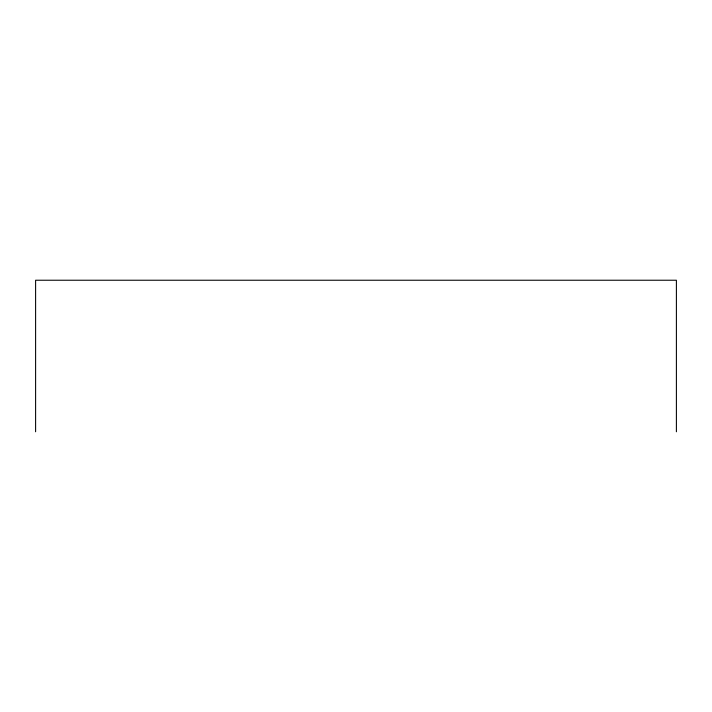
<?xml version="1.0" encoding="UTF-8"?>
<svg xmlns="http://www.w3.org/2000/svg" width="712" height="712" viewBox="0 0 712 712"><rect width="100%" height="100%" fill="white"/><g stroke="black" fill="none" stroke-linecap="round" stroke-linejoin="round"><path stroke-width="1.07" d="M676.4 431.766L676.4 280.234L35.6 280.234L35.6 431.766"/></g></svg>
